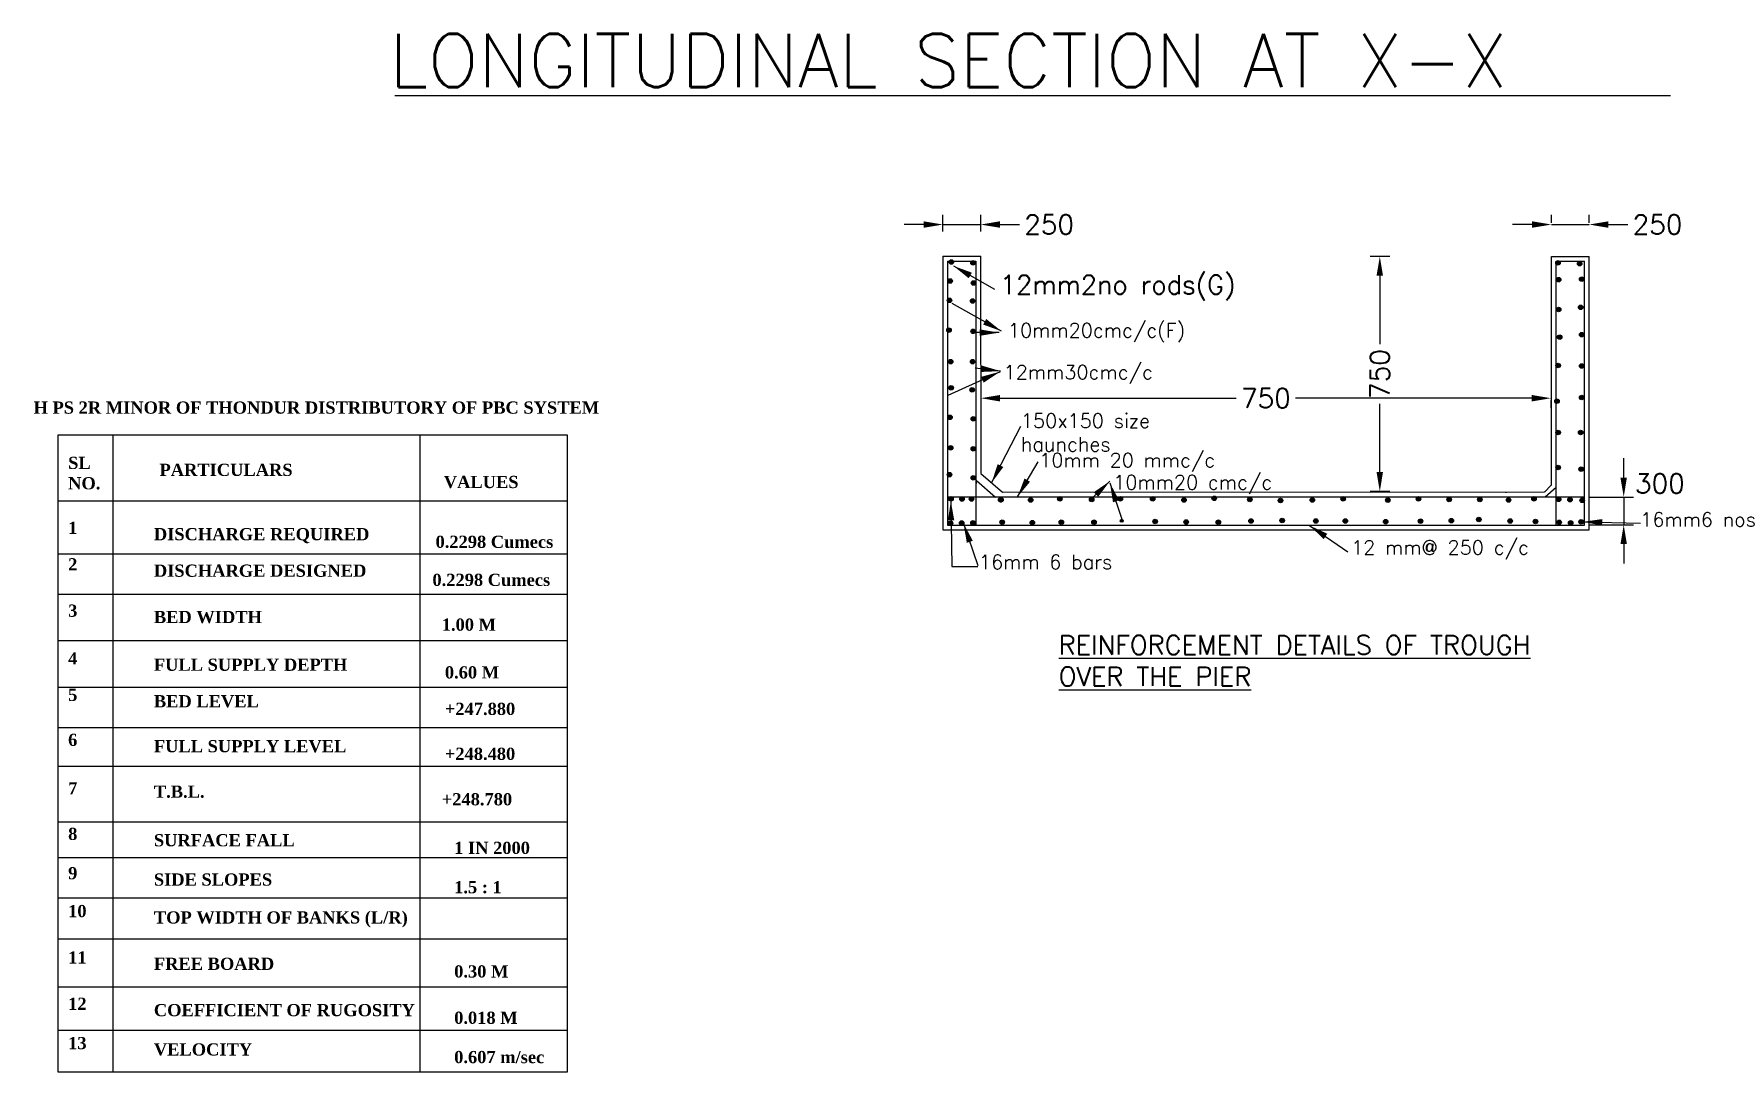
# Model space of a CAD drawing. Header units: inches. Extents: x 52682 to 53462, y 80994 to 81489.
# Drawn here: x 52935.1 to 53153.9, y 81143.7 to 81277.8 of the extents above; entities that cross this region are included whole.
import ezdxf

# ---------------------------------------------------------------- set-up
doc = ezdxf.new("R2010")
doc.units = ezdxf.units.IN
doc.header["$MEASUREMENT"] = 0
doc.layers.add('K', color=7, linetype='Continuous')
doc.styles.get("Standard").update_dxf_attribs({"font": 'romans.shx'})
doc.dimstyles.new('ISO-25', dxfattribs={"dimtxt": 2.5, "dimasz": 2.5, "dimexe": 1.25, "dimexo": 0.625, "dimtad": 1, "dimtxsty": 'Standard', "dimcen": 2.5, "dimadec": 0, "dimazin": 0, "dimtfac": 1, "dimtmove": 0, "dimatfit": 3, "dimfxl": 1, "dimarcsym": 0})

# ---------------------------------------------------------------- blocks, each defined once
blk = doc.blocks.new('*D314')
at = {"color": 0, "lineweight": -2, "transparency": 16777216}
for p, q in [((53052.49, 81252.23), (53052.49, 81254.4)), ((53057.37, 81252.23), (53057.37, 81254.4)), ((53049.99, 81253.15), (53047.49, 81253.15)), ((53052.49, 81253.15), (53057.37, 81253.15)), ((53059.87, 81253.15), (53062.37, 81253.15))]:
    blk.add_line(p, q, dxfattribs=at)
at = {"color": 0, "transparency": 16777216}
for points in [[(53049.99, 81253.57), (53049.99, 81252.73), (53052.49, 81253.15)], [(53059.87, 81253.57), (53059.87, 81252.73), (53057.37, 81253.15)]]:
    blk.add_solid(points, dxfattribs=at)
at = {"color": 0, "transparency": 16777216, "insert": (53066.21, 81253.15), "char_height": 2.5, "attachment_point": 5}
blk.add_mtext('250', dxfattribs=at)
blk = doc.blocks.new('*D315')
at = {"color": 0, "lineweight": -2, "transparency": 16777216}
for p, q in [((53131.05, 81253.39), (53131.05, 81254.4)), ((53135.92, 81253.39), (53135.92, 81254.4)), ((53128.55, 81253.15), (53126.05, 81253.15)), ((53131.05, 81253.15), (53135.92, 81253.15)), ((53138.42, 81253.15), (53140.92, 81253.15))]:
    blk.add_line(p, q, dxfattribs=at)
at = {"color": 0, "transparency": 16777216}
for points in [[(53128.55, 81253.57), (53128.55, 81252.73), (53131.05, 81253.15)], [(53138.42, 81253.57), (53138.42, 81252.73), (53135.92, 81253.15)]]:
    blk.add_solid(points, dxfattribs=at)
at = {"color": 0, "transparency": 16777216, "insert": (53144.76, 81253.15), "char_height": 2.5, "attachment_point": 5}
blk.add_mtext('250', dxfattribs=at)
blk = doc.blocks.new('*D316')
at = {"color": 0, "lineweight": -2, "transparency": 16777216}
for p, q in [((53057.38, 81230.44), (53057.38, 81229.48)), ((53059.88, 81230.73), (53090.35, 81230.73)), ((53128.49, 81230.73), (53098.02, 81230.73)), ((53130.99, 81230.44), (53130.99, 81229.48))]:
    blk.add_line(p, q, dxfattribs=at)
at = {"color": 0, "transparency": 16777216}
for points in [[(53059.88, 81231.15), (53059.88, 81230.31), (53057.38, 81230.73)], [(53128.49, 81231.15), (53128.49, 81230.31), (53130.99, 81230.73)]]:
    blk.add_solid(points, dxfattribs=at)
at = {"color": 0, "transparency": 16777216, "insert": (53094.19, 81230.73), "char_height": 2.5, "attachment_point": 5}
blk.add_mtext('750', dxfattribs=at)
blk = doc.blocks.new('*D317')
at = {"color": 0, "lineweight": -2, "transparency": 16777216}
for p, q in [((53110.18, 81249.04), (53107.65, 81249.04)), ((53108.9, 81246.54), (53108.9, 81237.7)), ((53108.9, 81221.19), (53108.9, 81230.02)), ((53110.18, 81218.69), (53107.65, 81218.69))]:
    blk.add_line(p, q, dxfattribs=at)
at = {"color": 0, "transparency": 16777216}
for points in [[(53108.48, 81246.54), (53109.31, 81246.54), (53108.9, 81249.04)], [(53108.48, 81221.19), (53109.31, 81221.19), (53108.9, 81218.69)]]:
    blk.add_solid(points, dxfattribs=at)
at = {"color": 0, "transparency": 16777216, "insert": (53108.9, 81233.86), "char_height": 2.5, "attachment_point": 5, "rotation": 90}
blk.add_mtext('750', dxfattribs=at)
blk = doc.blocks.new('*D318')
at = {"color": 0, "lineweight": -2, "transparency": 16777216}
for p, q in [((53140.39, 81220.47), (53140.39, 81222.97)), ((53135.92, 81217.97), (53141.64, 81217.97)), ((53140.39, 81217.97), (53140.39, 81214.39)), ((53135.87, 81214.39), (53141.64, 81214.39)), ((53140.39, 81211.89), (53140.39, 81209.39))]:
    blk.add_line(p, q, dxfattribs=at)
at = {"color": 0, "transparency": 16777216}
for points in [[(53139.97, 81220.47), (53140.8, 81220.47), (53140.39, 81217.97)], [(53139.97, 81211.89), (53140.8, 81211.89), (53140.39, 81214.39)]]:
    blk.add_solid(points, dxfattribs=at)
at = {"color": 0, "transparency": 16777216, "insert": (53145.06, 81219.71), "char_height": 2.5, "attachment_point": 5}
blk.add_mtext('300', dxfattribs=at)

msp = doc.modelspace()

# ---------------------------------------------------------------- hatches: boundary and pattern name
h = msp.add_hatch(color=256)
edge = h.paths.add_edge_path()
edge.add_arc((53053.579, 81248.309), 0.291, 0, 360)
h = msp.add_hatch(color=256)
edge = h.paths.add_edge_path()
edge.add_arc((53056.374, 81248.202), 0.291, 0, 360)
h = msp.add_hatch(color=256)
edge = h.paths.add_edge_path()
edge.add_arc((53131.912, 81248.202), 0.291, 0, 360)
h = msp.add_hatch(color=256)
edge = h.paths.add_edge_path()
edge.add_arc((53134.707, 81248.095), 0.291, 0, 360)
h = msp.add_hatch(color=256)
edge = h.paths.add_edge_path()
edge.add_arc((53053.431, 81245.866), 0.291, 0, 360)
h = msp.add_hatch(color=256)
edge = h.paths.add_edge_path()
edge.add_arc((53056.442, 81245.606), 0.291, 0, 360)
h = msp.add_hatch(color=256)
edge = h.paths.add_edge_path()
edge.add_arc((53131.986, 81246.034), 0.291, 0, 360)
h = msp.add_hatch(color=256)
edge = h.paths.add_edge_path()
edge.add_arc((53134.961, 81246.102), 0.291, 0, 360)
h = msp.add_hatch(color=256)
edge = h.paths.add_edge_path()
edge.add_arc((53053.347, 81243.356), 0.291, 0, 360)
h = msp.add_hatch(color=256)
edge = h.paths.add_edge_path()
edge.add_arc((53056.323, 81243.288), 0.291, 0, 360)
h = msp.add_hatch(color=256)
edge = h.paths.add_edge_path()
edge.add_arc((53131.986, 81242.183), 0.291, 0, 360)
h = msp.add_hatch(color=256)
edge = h.paths.add_edge_path()
edge.add_arc((53134.826, 81242.453), 0.291, 0, 360)
h = msp.add_hatch(color=256)
edge = h.paths.add_edge_path()
edge.add_arc((53053.28, 81239.504), 0.291, 0, 360)
h = msp.add_hatch(color=256)
edge = h.paths.add_edge_path()
edge.add_arc((53056.39, 81239.369), 0.291, 0, 360)
h = msp.add_hatch(color=256)
edge = h.paths.add_edge_path()
edge.add_arc((53132.121, 81238.602), 0.291, 0, 360)
h = msp.add_hatch(color=256)
edge = h.paths.add_edge_path()
edge.add_arc((53134.961, 81238.939), 0.291, 0, 360)
h = msp.add_hatch(color=256)
edge = h.paths.add_edge_path()
edge.add_arc((53053.483, 81235.45), 0.291, 0, 360)
h = msp.add_hatch(color=256)
edge = h.paths.add_edge_path()
edge.add_arc((53056.323, 81235.45), 0.291, 0, 360)
h = msp.add_hatch(color=256)
edge = h.paths.add_edge_path()
edge.add_arc((53131.918, 81234.953), 0.291, 0, 360)
h = msp.add_hatch(color=256)
edge = h.paths.add_edge_path()
edge.add_arc((53134.961, 81234.885), 0.291, 0, 360)
h = msp.add_hatch(color=256)
edge = h.paths.add_edge_path()
edge.add_arc((53053.552, 81232.073), 0.291, 0, 360)
h = msp.add_hatch(color=256)
edge = h.paths.add_edge_path()
edge.add_arc((53056.274, 81231.801), 0.291, 0, 360)
h = msp.add_hatch(color=256)
edge = h.paths.add_edge_path()
edge.add_arc((53131.783, 81230.358), 0.291, 0, 360)
h = msp.add_hatch(color=256)
edge = h.paths.add_edge_path()
edge.add_arc((53134.961, 81230.831), 0.291, 0, 360)
h = msp.add_hatch(color=256)
edge = h.paths.add_edge_path()
edge.add_arc((53053.416, 81228.265), 0.291, 0, 360)
h = msp.add_hatch(color=256)
edge = h.paths.add_edge_path()
edge.add_arc((53056.41, 81228.061), 0.291, 0, 360)
h = msp.add_hatch(color=256)
edge = h.paths.add_edge_path()
edge.add_arc((53131.918, 81226.304), 0.291, 0, 360)
h = msp.add_hatch(color=256)
edge = h.paths.add_edge_path()
edge.add_arc((53134.826, 81226.304), 0.291, 0, 360)
h = msp.add_hatch(color=256)
edge = h.paths.add_edge_path()
edge.add_arc((53053.484, 81224.321), 0.291, 0, 360)
h = msp.add_hatch(color=256)
edge = h.paths.add_edge_path()
edge.add_arc((53056.41, 81224.185), 0.291, 0, 360)
h = msp.add_hatch(color=256)
edge = h.paths.add_edge_path()
edge.add_arc((53053.348, 81220.853), 0.291, 0, 360)
h = msp.add_hatch(color=256)
edge = h.paths.add_edge_path()
edge.add_arc((53131.918, 81221.777), 0.291, 0, 360)
h = msp.add_hatch(color=256)
edge = h.paths.add_edge_path()
edge.add_arc((53134.894, 81221.574), 0.291, 0, 360)
h = msp.add_hatch(color=256)
edge = h.paths.add_edge_path()
edge.add_arc((53056.41, 81220.445), 0.291, 0, 360)
h = msp.add_hatch(color=256)
edge = h.paths.add_edge_path()
edge.add_arc((53053.543, 81217.746), 0.291, 0, 360)
h = msp.add_hatch(color=256)
edge = h.paths.add_edge_path()
edge.add_arc((53054.955, 81217.712), 0.291, 0, 360)
h = msp.add_hatch(color=256)
edge = h.paths.add_edge_path()
edge.add_arc((53056.189, 81217.722), 0.291, 0, 360)
h = msp.add_hatch(color=256)
edge = h.paths.add_edge_path()
edge.add_arc((53059.942, 81217.614), 0.291, 0, 360)
h = msp.add_hatch(color=256)
edge = h.paths.add_edge_path()
edge.add_arc((53059.945, 81217.614), 0.291, 0, 360)
h = msp.add_hatch(color=256)
edge = h.paths.add_edge_path()
edge.add_arc((53059.945, 81217.614), 0.291, 0, 360)
h = msp.add_hatch(color=256)
edge = h.paths.add_edge_path()
edge.add_arc((53059.948, 81217.614), 0.291, 0, 360)
h = msp.add_hatch(color=256)
edge = h.paths.add_edge_path()
edge.add_arc((53059.948, 81217.614), 0.291, 0, 360)
h = msp.add_hatch(color=256)
edge = h.paths.add_edge_path()
edge.add_arc((53059.948, 81217.614), 0.291, 0, 360)
h = msp.add_hatch(color=256)
edge = h.paths.add_edge_path()
edge.add_arc((53059.951, 81217.614), 0.291, 0, 360)
h = msp.add_hatch(color=256)
edge = h.paths.add_edge_path()
edge.add_arc((53059.951, 81217.614), 0.291, 0, 360)
h = msp.add_hatch(color=256)
edge = h.paths.add_edge_path()
edge.add_arc((53059.951, 81217.614), 0.291, 0, 360)
h = msp.add_hatch(color=256)
edge = h.paths.add_edge_path()
edge.add_arc((53059.951, 81217.614), 0.291, 0, 360)
h = msp.add_hatch(color=256)
edge = h.paths.add_edge_path()
edge.add_arc((53059.954, 81217.614), 0.291, 0, 360)
h = msp.add_hatch(color=256)
edge = h.paths.add_edge_path()
edge.add_arc((53059.954, 81217.614), 0.291, 0, 360)
h = msp.add_hatch(color=256)
edge = h.paths.add_edge_path()
edge.add_arc((53059.954, 81217.614), 0.291, 0, 360)
h = msp.add_hatch(color=256)
edge = h.paths.add_edge_path()
edge.add_arc((53059.954, 81217.614), 0.291, 0, 360)
h = msp.add_hatch(color=256)
edge = h.paths.add_edge_path()
edge.add_arc((53059.954, 81217.614), 0.291, 0, 360)
h = msp.add_hatch(color=256)
edge = h.paths.add_edge_path()
edge.add_arc((53059.957, 81217.614), 0.291, 0, 360)
h = msp.add_hatch(color=256)
edge = h.paths.add_edge_path()
edge.add_arc((53059.957, 81217.614), 0.291, 0, 360)
h = msp.add_hatch(color=256)
edge = h.paths.add_edge_path()
edge.add_arc((53059.957, 81217.614), 0.291, 0, 360)
h = msp.add_hatch(color=256)
edge = h.paths.add_edge_path()
edge.add_arc((53059.957, 81217.614), 0.291, 0, 360)
h = msp.add_hatch(color=256)
edge = h.paths.add_edge_path()
edge.add_arc((53059.957, 81217.614), 0.291, 0, 360)
h = msp.add_hatch(color=256)
edge = h.paths.add_edge_path()
edge.add_arc((53059.957, 81217.614), 0.291, 0, 360)
h = msp.add_hatch(color=256)
edge = h.paths.add_edge_path()
edge.add_arc((53059.96, 81217.614), 0.291, 0, 360)
h = msp.add_hatch(color=256)
edge = h.paths.add_edge_path()
edge.add_arc((53059.96, 81217.614), 0.291, 0, 360)
h = msp.add_hatch(color=256)
edge = h.paths.add_edge_path()
edge.add_arc((53059.96, 81217.614), 0.291, 0, 360)
h = msp.add_hatch(color=256)
edge = h.paths.add_edge_path()
edge.add_arc((53059.96, 81217.614), 0.291, 0, 360)
h = msp.add_hatch(color=256)
edge = h.paths.add_edge_path()
edge.add_arc((53059.96, 81217.614), 0.291, 0, 360)
h = msp.add_hatch(color=256)
edge = h.paths.add_edge_path()
edge.add_arc((53059.96, 81217.614), 0.291, 0, 360)
h = msp.add_hatch(color=256)
edge = h.paths.add_edge_path()
edge.add_arc((53059.96, 81217.614), 0.291, 0, 360)
h = msp.add_hatch(color=256)
edge = h.paths.add_edge_path()
edge.add_arc((53059.963, 81217.614), 0.291, 0, 360)
h = msp.add_hatch(color=256)
edge = h.paths.add_edge_path()
edge.add_arc((53059.963, 81217.614), 0.291, 0, 360)
h = msp.add_hatch(color=256)
edge = h.paths.add_edge_path()
edge.add_arc((53059.963, 81217.614), 0.291, 0, 360)
h = msp.add_hatch(color=256)
edge = h.paths.add_edge_path()
edge.add_arc((53059.963, 81217.614), 0.291, 0, 360)
h = msp.add_hatch(color=256)
edge = h.paths.add_edge_path()
edge.add_arc((53059.963, 81217.614), 0.291, 0, 360)
h = msp.add_hatch(color=256)
edge = h.paths.add_edge_path()
edge.add_arc((53059.963, 81217.614), 0.291, 0, 360)
h = msp.add_hatch(color=256)
edge = h.paths.add_edge_path()
edge.add_arc((53059.963, 81217.614), 0.291, 0, 360)
h = msp.add_hatch(color=256)
edge = h.paths.add_edge_path()
edge.add_arc((53059.963, 81217.614), 0.291, 0, 360)
h = msp.add_hatch(color=256)
edge = h.paths.add_edge_path()
edge.add_arc((53059.967, 81217.614), 0.291, 0, 360)
h = msp.add_hatch(color=256)
edge = h.paths.add_edge_path()
edge.add_arc((53059.967, 81217.614), 0.291, 0, 360)
h = msp.add_hatch(color=256)
edge = h.paths.add_edge_path()
edge.add_arc((53059.967, 81217.614), 0.291, 0, 360)
h = msp.add_hatch(color=256)
edge = h.paths.add_edge_path()
edge.add_arc((53059.967, 81217.614), 0.291, 0, 360)
h = msp.add_hatch(color=256)
edge = h.paths.add_edge_path()
edge.add_arc((53059.967, 81217.614), 0.291, 0, 360)
h = msp.add_hatch(color=256)
edge = h.paths.add_edge_path()
edge.add_arc((53059.967, 81217.614), 0.291, 0, 360)
h = msp.add_hatch(color=256)
edge = h.paths.add_edge_path()
edge.add_arc((53059.967, 81217.614), 0.291, 0, 360)
h = msp.add_hatch(color=256)
edge = h.paths.add_edge_path()
edge.add_arc((53059.967, 81217.614), 0.291, 0, 360)
h = msp.add_hatch(color=256)
edge = h.paths.add_edge_path()
edge.add_arc((53059.967, 81217.614), 0.291, 0, 360)
h = msp.add_hatch(color=256)
edge = h.paths.add_edge_path()
edge.add_arc((53059.97, 81217.614), 0.291, 0, 360)
h = msp.add_hatch(color=256)
edge = h.paths.add_edge_path()
edge.add_arc((53059.97, 81217.614), 0.291, 0, 360)
h = msp.add_hatch(color=256)
edge = h.paths.add_edge_path()
edge.add_arc((53059.97, 81217.614), 0.291, 0, 360)
h = msp.add_hatch(color=256)
edge = h.paths.add_edge_path()
edge.add_arc((53059.97, 81217.614), 0.291, 0, 360)
h = msp.add_hatch(color=256)
edge = h.paths.add_edge_path()
edge.add_arc((53059.97, 81217.614), 0.291, 0, 360)
h = msp.add_hatch(color=256)
edge = h.paths.add_edge_path()
edge.add_arc((53059.97, 81217.614), 0.291, 0, 360)
h = msp.add_hatch(color=256)
edge = h.paths.add_edge_path()
edge.add_arc((53059.97, 81217.614), 0.291, 0, 360)
h = msp.add_hatch(color=256)
edge = h.paths.add_edge_path()
edge.add_arc((53059.97, 81217.614), 0.291, 0, 360)
h = msp.add_hatch(color=256)
edge = h.paths.add_edge_path()
edge.add_arc((53059.97, 81217.614), 0.291, 0, 360)
h = msp.add_hatch(color=256)
edge = h.paths.add_edge_path()
edge.add_arc((53059.97, 81217.614), 0.291, 0, 360)
h = msp.add_hatch(color=256)
edge = h.paths.add_edge_path()
edge.add_arc((53059.973, 81217.614), 0.291, 0, 360)
h = msp.add_hatch(color=256)
edge = h.paths.add_edge_path()
edge.add_arc((53059.973, 81217.614), 0.291, 0, 360)
h = msp.add_hatch(color=256)
edge = h.paths.add_edge_path()
edge.add_arc((53059.973, 81217.614), 0.291, 0, 360)
h = msp.add_hatch(color=256)
edge = h.paths.add_edge_path()
edge.add_arc((53059.973, 81217.614), 0.291, 0, 360)
h = msp.add_hatch(color=256)
edge = h.paths.add_edge_path()
edge.add_arc((53059.973, 81217.614), 0.291, 0, 360)
h = msp.add_hatch(color=256)
edge = h.paths.add_edge_path()
edge.add_arc((53059.973, 81217.614), 0.291, 0, 360)
h = msp.add_hatch(color=256)
edge = h.paths.add_edge_path()
edge.add_arc((53059.973, 81217.614), 0.291, 0, 360)
h = msp.add_hatch(color=256)
edge = h.paths.add_edge_path()
edge.add_arc((53059.973, 81217.614), 0.291, 0, 360)
h = msp.add_hatch(color=256)
edge = h.paths.add_edge_path()
edge.add_arc((53059.973, 81217.614), 0.291, 0, 360)
h = msp.add_hatch(color=256)
edge = h.paths.add_edge_path()
edge.add_arc((53059.976, 81217.614), 0.291, 0, 360)
h = msp.add_hatch(color=256)
edge = h.paths.add_edge_path()
edge.add_arc((53059.976, 81217.614), 0.291, 0, 360)
h = msp.add_hatch(color=256)
edge = h.paths.add_edge_path()
edge.add_arc((53059.976, 81217.614), 0.291, 0, 360)
h = msp.add_hatch(color=256)
edge = h.paths.add_edge_path()
edge.add_arc((53059.976, 81217.614), 0.291, 0, 360)
h = msp.add_hatch(color=256)
edge = h.paths.add_edge_path()
edge.add_arc((53059.976, 81217.614), 0.291, 0, 360)
h = msp.add_hatch(color=256)
edge = h.paths.add_edge_path()
edge.add_arc((53059.976, 81217.614), 0.291, 0, 360)
h = msp.add_hatch(color=256)
edge = h.paths.add_edge_path()
edge.add_arc((53059.976, 81217.614), 0.291, 0, 360)
h = msp.add_hatch(color=256)
edge = h.paths.add_edge_path()
edge.add_arc((53059.976, 81217.614), 0.291, 0, 360)
h = msp.add_hatch(color=256)
edge = h.paths.add_edge_path()
edge.add_arc((53059.979, 81217.614), 0.291, 0, 360)
h = msp.add_hatch(color=256)
edge = h.paths.add_edge_path()
edge.add_arc((53059.979, 81217.614), 0.291, 0, 360)
h = msp.add_hatch(color=256)
edge = h.paths.add_edge_path()
edge.add_arc((53059.979, 81217.614), 0.291, 0, 360)
h = msp.add_hatch(color=256)
edge = h.paths.add_edge_path()
edge.add_arc((53059.979, 81217.614), 0.291, 0, 360)
h = msp.add_hatch(color=256)
edge = h.paths.add_edge_path()
edge.add_arc((53059.979, 81217.614), 0.291, 0, 360)
h = msp.add_hatch(color=256)
edge = h.paths.add_edge_path()
edge.add_arc((53059.979, 81217.614), 0.291, 0, 360)
h = msp.add_hatch(color=256)
edge = h.paths.add_edge_path()
edge.add_arc((53059.979, 81217.614), 0.291, 0, 360)
h = msp.add_hatch(color=256)
edge = h.paths.add_edge_path()
edge.add_arc((53059.982, 81217.614), 0.291, 0, 360)
h = msp.add_hatch(color=256)
edge = h.paths.add_edge_path()
edge.add_arc((53059.982, 81217.614), 0.291, 0, 360)
h = msp.add_hatch(color=256)
edge = h.paths.add_edge_path()
edge.add_arc((53059.982, 81217.614), 0.291, 0, 360)
h = msp.add_hatch(color=256)
edge = h.paths.add_edge_path()
edge.add_arc((53059.982, 81217.614), 0.291, 0, 360)
h = msp.add_hatch(color=256)
edge = h.paths.add_edge_path()
edge.add_arc((53059.982, 81217.614), 0.291, 0, 360)
h = msp.add_hatch(color=256)
edge = h.paths.add_edge_path()
edge.add_arc((53059.982, 81217.614), 0.291, 0, 360)
h = msp.add_hatch(color=256)
edge = h.paths.add_edge_path()
edge.add_arc((53059.985, 81217.614), 0.291, 0, 360)
h = msp.add_hatch(color=256)
edge = h.paths.add_edge_path()
edge.add_arc((53059.985, 81217.614), 0.291, 0, 360)
h = msp.add_hatch(color=256)
edge = h.paths.add_edge_path()
edge.add_arc((53059.985, 81217.614), 0.291, 0, 360)
h = msp.add_hatch(color=256)
edge = h.paths.add_edge_path()
edge.add_arc((53059.985, 81217.614), 0.291, 0, 360)
h = msp.add_hatch(color=256)
edge = h.paths.add_edge_path()
edge.add_arc((53059.985, 81217.614), 0.291, 0, 360)
h = msp.add_hatch(color=256)
edge = h.paths.add_edge_path()
edge.add_arc((53059.988, 81217.614), 0.291, 0, 360)
h = msp.add_hatch(color=256)
edge = h.paths.add_edge_path()
edge.add_arc((53059.988, 81217.614), 0.291, 0, 360)
h = msp.add_hatch(color=256)
edge = h.paths.add_edge_path()
edge.add_arc((53059.988, 81217.614), 0.291, 0, 360)
h = msp.add_hatch(color=256)
edge = h.paths.add_edge_path()
edge.add_arc((53059.988, 81217.614), 0.291, 0, 360)
h = msp.add_hatch(color=256)
edge = h.paths.add_edge_path()
edge.add_arc((53059.991, 81217.614), 0.291, 0, 360)
h = msp.add_hatch(color=256)
edge = h.paths.add_edge_path()
edge.add_arc((53059.991, 81217.614), 0.291, 0, 360)
h = msp.add_hatch(color=256)
edge = h.paths.add_edge_path()
edge.add_arc((53059.991, 81217.614), 0.291, 0, 360)
h = msp.add_hatch(color=256)
edge = h.paths.add_edge_path()
edge.add_arc((53059.994, 81217.614), 0.291, 0, 360)
h = msp.add_hatch(color=256)
edge = h.paths.add_edge_path()
edge.add_arc((53059.994, 81217.614), 0.291, 0, 360)
h = msp.add_hatch(color=256)
edge = h.paths.add_edge_path()
edge.add_arc((53059.997, 81217.614), 0.291, 0, 360)
h = msp.add_hatch(color=256)
edge = h.paths.add_edge_path()
edge.add_arc((53063.827, 81217.595), 0.291, 0, 360)
h = msp.add_hatch(color=256)
edge = h.paths.add_edge_path()
edge.add_arc((53067.593, 81217.731), 0.291, 0, 360)
h = msp.add_hatch(color=256)
edge = h.paths.add_edge_path()
edge.add_arc((53071.702, 81217.663), 0.291, 0, 360)
h = msp.add_hatch(color=256)
edge = h.paths.add_edge_path()
edge.add_arc((53075.4, 81217.731), 0.291, 0, 360)
h = msp.add_hatch(color=256)
edge = h.paths.add_edge_path()
edge.add_arc((53079.577, 81217.731), 0.291, 0, 360)
h = msp.add_hatch(color=256)
edge = h.paths.add_edge_path()
edge.add_arc((53083.617, 81217.595), 0.291, 0, 360)
h = msp.add_hatch(color=256)
edge = h.paths.add_edge_path()
edge.add_arc((53087.521, 81217.8), 0.291, 0, 360)
h = msp.add_hatch(color=256)
edge = h.paths.add_edge_path()
edge.add_arc((53092.109, 81217.663), 0.291, 0, 360)
h = msp.add_hatch(color=256)
edge = h.paths.add_edge_path()
edge.add_arc((53096.081, 81217.526), 0.291, 0, 360)
h = msp.add_hatch(color=256)
edge = h.paths.add_edge_path()
edge.add_arc((53100.189, 81217.595), 0.291, 0, 360)
h = msp.add_hatch(color=256)
edge = h.paths.add_edge_path()
edge.add_arc((53104.161, 81217.731), 0.291, 0, 360)
h = msp.add_hatch(color=256)
edge = h.paths.add_edge_path()
edge.add_arc((53109.931, 81217.573), 0.291, 0, 360)
h = msp.add_hatch(color=256)
edge = h.paths.add_edge_path()
edge.add_arc((53113.885, 81217.732), 0.291, 0, 360)
h = msp.add_hatch(color=256)
edge = h.paths.add_edge_path()
edge.add_arc((53117.851, 81217.661), 0.291, 0, 360)
h = msp.add_hatch(color=256)
edge = h.paths.add_edge_path()
edge.add_arc((53121.816, 81217.661), 0.291, 0, 360)
h = msp.add_hatch(color=256)
edge = h.paths.add_edge_path()
edge.add_arc((53125.526, 81217.595), 0.291, 0, 360)
h = msp.add_hatch(color=256)
edge = h.paths.add_edge_path()
edge.add_arc((53128.813, 81217.731), 0.291, 0, 360)
h = msp.add_hatch(color=256)
edge = h.paths.add_edge_path()
edge.add_arc((53131.991, 81217.676), 0.291, 0, 360)
h = msp.add_hatch(color=256)
edge = h.paths.add_edge_path()
edge.add_arc((53133.459, 81217.624), 0.291, 0, 360)
h = msp.add_hatch(color=256)
edge = h.paths.add_edge_path()
edge.add_arc((53135.025, 81217.547), 0.291, 0, 360)
h = msp.add_hatch(color=256)
edge = h.paths.add_edge_path()
edge.add_arc((53053.478, 81214.585), 0.291, 0, 360)
h = msp.add_hatch(color=256)
edge = h.paths.add_edge_path()
edge.add_arc((53054.922, 81214.623), 0.291, 0, 360)
h = msp.add_hatch(color=256)
edge = h.paths.add_edge_path()
edge.add_arc((53056.383, 81214.65), 0.291, 0, 360)
h = msp.add_hatch(color=256)
edge = h.paths.add_edge_path()
edge.add_arc((53060.153, 81214.734), 0.291, 0, 360)
h = msp.add_hatch(color=256)
edge = h.paths.add_edge_path()
edge.add_arc((53064.032, 81214.666), 0.291, 0, 360)
h = msp.add_hatch(color=256)
edge = h.paths.add_edge_path()
edge.add_arc((53067.775, 81214.734), 0.291, 0, 360)
h = msp.add_hatch(color=256)
edge = h.paths.add_edge_path()
edge.add_arc((53071.994, 81214.734), 0.291, 0, 360)
h = msp.add_hatch(color=256)
edge = h.paths.add_edge_path()
edge.add_arc((53075.582, 81214.908), 0.189, 0, 360)
h = msp.add_hatch(color=256)
edge = h.paths.add_edge_path()
edge.add_arc((53079.887, 81214.802), 0.291, 0, 360)
h = msp.add_hatch(color=256)
edge = h.paths.add_edge_path()
edge.add_arc((53083.9, 81214.739), 0.291, 0, 360)
h = msp.add_hatch(color=256)
edge = h.paths.add_edge_path()
edge.add_arc((53088.053, 81214.734), 0.291, 0, 360)
h = msp.add_hatch(color=256)
edge = h.paths.add_edge_path()
edge.add_arc((53092.272, 81214.87), 0.291, 0, 360)
h = msp.add_hatch(color=256)
edge = h.paths.add_edge_path()
edge.add_arc((53096.287, 81214.938), 0.291, 0, 360)
h = msp.add_hatch(color=256)
edge = h.paths.add_edge_path()
edge.add_arc((53100.642, 81214.87), 0.291, 0, 360)
h = msp.add_hatch(color=256)
edge = h.paths.add_edge_path()
edge.add_arc((53104.453, 81214.87), 0.291, 0, 360)
h = msp.add_hatch(color=256)
edge = h.paths.add_edge_path()
edge.add_arc((53109.647, 81214.792), 0.291, 0, 360)
h = msp.add_hatch(color=256)
edge = h.paths.add_edge_path()
edge.add_arc((53114.159, 81214.863), 0.291, 0, 360)
h = msp.add_hatch(color=256)
edge = h.paths.add_edge_path()
edge.add_arc((53118.124, 81214.928), 0.291, 0, 360)
h = msp.add_hatch(color=256)
edge = h.paths.add_edge_path()
edge.add_arc((53121.679, 81215.065), 0.291, 0, 360)
h = msp.add_hatch(color=256)
edge = h.paths.add_edge_path()
edge.add_arc((53125.728, 81214.87), 0.291, 0, 360)
h = msp.add_hatch(color=256)
edge = h.paths.add_edge_path()
edge.add_arc((53128.994, 81214.802), 0.291, 0, 360)
h = msp.add_hatch(color=256)
edge = h.paths.add_edge_path()
edge.add_arc((53132.056, 81214.709), 0.291, 0, 360)
h = msp.add_hatch(color=256)
edge = h.paths.add_edge_path()
edge.add_arc((53133.538, 81214.645), 0.291, 0, 360)
h = msp.add_hatch(color=256)
edge = h.paths.add_edge_path()
edge.add_arc((53134.896, 81214.774), 0.291, 0, 360)

# ---------------------------------------------------------------- linework, layer by layer
for p, q in [((52981.719, 81269.816), (53146.434, 81269.816)), ((53052.494, 81249.051), (53057.369, 81249.056)), ((53052.494, 81249.051), (53052.494, 81213.739)), ((53053.103, 81248.427), (53053.103, 81214.334)), ((53053.103, 81248.427), (53053.103, 81214.334)), ((53053.103, 81248.427), (53053.103, 81214.334)), ((53053.103, 81248.427), (53056.759, 81248.427)), ((53056.759, 81248.427), (53056.759, 81214.334)), ((53057.342, 81249.052), (53057.369, 81220.992)), ((53131.054, 81219.469), (53131.048, 81249.037)), ((53131.048, 81249.037), (53135.923, 81249.037)), ((53131.657, 81214.334), (53131.657, 81248.427)), ((53131.657, 81248.427), (53135.314, 81248.427)), ((53135.314, 81214.334), (53135.314, 81248.427)), ((53135.314, 81248.427), (53135.314, 81248.427)), ((53135.314, 81248.427), (53135.314, 81248.427)), ((53135.93, 81213.725), (53135.923, 81249.037)), ((53057.373, 81221.025), (53060.186, 81218.597)), ((53056.738, 81219.913), (53056.738, 81219.719)), ((53056.738, 81219.719), (53056.835, 81219.719)), ((53056.835, 81219.719), (53056.835, 81220.108)), ((53056.835, 81220.108), (53059.269, 81217.968)), ((53130.148, 81218.617), (53131.004, 81219.502)), ((53130.267, 81217.993), (53131.661, 81219.248)), ((53053.103, 81217.99), (53135.314, 81217.99)), ((53059.269, 81217.968), (53059.074, 81217.968)), ((53060.167, 81218.6), (53130.126, 81218.624)), ((53125.128, 81218.61), (53125.243, 81218.61)), ((53052.494, 81213.739), (53135.93, 81213.725)), ((53053.103, 81214.334), (53135.314, 81214.334))]:
    msp.add_line(p, q)
for centre, radius in [((53053.579, 81248.309), 0.291), ((53056.374, 81248.202), 0.291), ((53131.912, 81248.202), 0.291), ((53134.707, 81248.095), 0.291), ((53053.431, 81245.866), 0.291), ((53056.442, 81245.606), 0.291), ((53131.986, 81246.034), 0.291), ((53134.961, 81246.102), 0.291), ((53053.347, 81243.356), 0.291), ((53056.323, 81243.288), 0.291), ((53131.986, 81242.183), 0.291), ((53134.826, 81242.453), 0.291), ((53053.28, 81239.504), 0.291), ((53056.39, 81239.369), 0.291), ((53132.121, 81238.602), 0.291), ((53134.961, 81238.939), 0.291), ((53053.483, 81235.45), 0.291), ((53056.323, 81235.45), 0.291), ((53131.918, 81234.953), 0.291), ((53134.961, 81234.885), 0.291), ((53053.552, 81232.073), 0.291), ((53056.274, 81231.801), 0.291), ((53131.783, 81230.358), 0.291), ((53134.961, 81230.831), 0.291), ((53053.416, 81228.265), 0.291), ((53056.41, 81228.061), 0.291), ((53131.918, 81226.304), 0.291), ((53134.826, 81226.304), 0.291), ((53053.484, 81224.321), 0.291), ((53056.41, 81224.185), 0.291), ((53053.348, 81220.853), 0.291), ((53131.918, 81221.777), 0.291), ((53134.894, 81221.574), 0.291), ((53056.41, 81220.445), 0.291), ((53053.543, 81217.746), 0.291), ((53054.955, 81217.712), 0.291), ((53056.189, 81217.722), 0.291), ((53059.942, 81217.614), 0.291), ((53059.945, 81217.614), 0.291), ((53059.945, 81217.614), 0.291), ((53059.948, 81217.614), 0.291), ((53059.948, 81217.614), 0.291), ((53059.948, 81217.614), 0.291), ((53059.951, 81217.614), 0.291), ((53059.951, 81217.614), 0.291), ((53059.951, 81217.614), 0.291), ((53059.951, 81217.614), 0.291), ((53059.954, 81217.614), 0.291), ((53059.954, 81217.614), 0.291), ((53059.954, 81217.614), 0.291), ((53059.954, 81217.614), 0.291), ((53059.954, 81217.614), 0.291), ((53059.957, 81217.614), 0.291), ((53059.957, 81217.614), 0.291), ((53059.957, 81217.614), 0.291), ((53059.957, 81217.614), 0.291), ((53059.957, 81217.614), 0.291), ((53059.957, 81217.614), 0.291), ((53059.96, 81217.614), 0.291), ((53059.96, 81217.614), 0.291), ((53059.96, 81217.614), 0.291), ((53059.96, 81217.614), 0.291), ((53059.96, 81217.614), 0.291), ((53059.96, 81217.614), 0.291), ((53059.96, 81217.614), 0.291), ((53059.963, 81217.614), 0.291), ((53059.963, 81217.614), 0.291), ((53059.963, 81217.614), 0.291), ((53059.963, 81217.614), 0.291), ((53059.963, 81217.614), 0.291), ((53059.963, 81217.614), 0.291), ((53059.963, 81217.614), 0.291), ((53059.963, 81217.614), 0.291), ((53059.967, 81217.614), 0.291), ((53059.967, 81217.614), 0.291), ((53059.967, 81217.614), 0.291), ((53059.967, 81217.614), 0.291), ((53059.967, 81217.614), 0.291), ((53059.967, 81217.614), 0.291), ((53059.967, 81217.614), 0.291), ((53059.967, 81217.614), 0.291), ((53059.967, 81217.614), 0.291), ((53059.97, 81217.614), 0.291), ((53059.97, 81217.614), 0.291), ((53059.97, 81217.614), 0.291), ((53059.97, 81217.614), 0.291), ((53059.97, 81217.614), 0.291), ((53059.97, 81217.614), 0.291), ((53059.97, 81217.614), 0.291), ((53059.97, 81217.614), 0.291), ((53059.97, 81217.614), 0.291), ((53059.97, 81217.614), 0.291), ((53059.973, 81217.614), 0.291), ((53059.973, 81217.614), 0.291), ((53059.973, 81217.614), 0.291), ((53059.973, 81217.614), 0.291), ((53059.973, 81217.614), 0.291), ((53059.973, 81217.614), 0.291), ((53059.973, 81217.614), 0.291), ((53059.973, 81217.614), 0.291), ((53059.973, 81217.614), 0.291), ((53059.976, 81217.614), 0.291), ((53059.976, 81217.614), 0.291), ((53059.976, 81217.614), 0.291), ((53059.976, 81217.614), 0.291), ((53059.976, 81217.614), 0.291), ((53059.976, 81217.614), 0.291), ((53059.976, 81217.614), 0.291), ((53059.976, 81217.614), 0.291), ((53059.979, 81217.614), 0.291), ((53059.979, 81217.614), 0.291), ((53059.979, 81217.614), 0.291), ((53059.979, 81217.614), 0.291), ((53059.979, 81217.614), 0.291), ((53059.979, 81217.614), 0.291), ((53059.979, 81217.614), 0.291), ((53059.982, 81217.614), 0.291), ((53059.982, 81217.614), 0.291), ((53059.982, 81217.614), 0.291), ((53059.982, 81217.614), 0.291), ((53059.982, 81217.614), 0.291), ((53059.982, 81217.614), 0.291), ((53059.985, 81217.614), 0.291), ((53059.985, 81217.614), 0.291), ((53059.985, 81217.614), 0.291), ((53059.985, 81217.614), 0.291), ((53059.985, 81217.614), 0.291), ((53059.988, 81217.614), 0.291), ((53059.988, 81217.614), 0.291), ((53059.988, 81217.614), 0.291), ((53059.988, 81217.614), 0.291), ((53059.991, 81217.614), 0.291), ((53059.991, 81217.614), 0.291), ((53059.991, 81217.614), 0.291), ((53059.994, 81217.614), 0.291), ((53059.994, 81217.614), 0.291), ((53059.997, 81217.614), 0.291), ((53063.827, 81217.595), 0.291), ((53067.593, 81217.731), 0.291), ((53071.702, 81217.663), 0.291), ((53075.4, 81217.731), 0.291), ((53079.577, 81217.731), 0.291), ((53083.617, 81217.595), 0.291), ((53087.521, 81217.8), 0.291), ((53092.109, 81217.663), 0.291), ((53096.081, 81217.526), 0.291), ((53100.189, 81217.595), 0.291), ((53104.161, 81217.731), 0.291), ((53109.931, 81217.573), 0.291), ((53113.885, 81217.732), 0.291), ((53117.851, 81217.661), 0.291), ((53121.816, 81217.661), 0.291), ((53125.526, 81217.595), 0.291), ((53128.813, 81217.731), 0.291), ((53131.991, 81217.676), 0.291), ((53133.459, 81217.624), 0.291), ((53135.025, 81217.547), 0.291), ((53053.478, 81214.585), 0.291), ((53054.922, 81214.623), 0.291), ((53056.383, 81214.65), 0.291), ((53060.153, 81214.734), 0.291), ((53064.032, 81214.666), 0.291), ((53067.775, 81214.734), 0.291), ((53071.994, 81214.734), 0.291), ((53075.582, 81214.908), 0.189), ((53079.887, 81214.802), 0.291), ((53083.9, 81214.739), 0.291), ((53088.053, 81214.734), 0.291), ((53092.272, 81214.87), 0.291), ((53096.287, 81214.938), 0.291), ((53100.642, 81214.87), 0.291), ((53104.453, 81214.87), 0.291), ((53109.647, 81214.792), 0.291), ((53114.159, 81214.863), 0.291), ((53118.124, 81214.928), 0.291), ((53121.679, 81215.065), 0.291), ((53125.728, 81214.87), 0.291), ((53128.994, 81214.802), 0.291), ((53132.056, 81214.709), 0.291), ((53133.538, 81214.645), 0.291), ((53134.896, 81214.774), 0.291)]:
    msp.add_circle(centre, radius)
at = {"layer": 'K'}
for p, q in [((52945.3, 81226.019), (52945.3, 81143.728)), ((52984.939, 81226.019), (52984.939, 81143.728)), ((52938.263, 81217.459), (53003.975, 81217.459)), ((52938.263, 81210.654), (53003.975, 81210.654)), ((52938.263, 81205.451), (53003.975, 81205.451)), ((52938.263, 81199.447), (53003.975, 81199.447)), ((52938.263, 81193.443), (53003.975, 81193.443)), ((52938.263, 81188.239), (53003.975, 81188.239)), ((52938.263, 81183.236), (53003.975, 81183.236)), ((52938.263, 81176.031), (53003.975, 81176.031)), ((52938.263, 81171.428), (53003.975, 81171.428)), ((52938.263, 81166.224), (53003.975, 81166.224)), ((52938.263, 81160.955), (53003.975, 81160.955)), ((52938.263, 81154.751), (53003.975, 81154.751)), ((52938.263, 81149.147), (53003.975, 81149.147))]:
    msp.add_line(p, q, dxfattribs=at)
msp.add_lwpolyline([(52938.263, 81226.019), (53003.975, 81226.019), (53003.975, 81143.728), (52938.263, 81143.728)], close=True, dxfattribs=at)

# ---------------------------------------------------------------- texts
msp.add_text('LONGITUDINAL SECTION AT X-X', height=6.875).set_placement((52981.015, 81270.888))
at = {"attachment_point": 1}
for s, insert, char_height, width in [('12mm2no rods(G)', (53059.855, 81246.606), 2.4375, 34.2394), ('10mm20cmc/c(F)', (53060.881, 81240.405), 1.82812, 23.68236), ('12mm30cmc/c', (53060.325, 81235.015), 1.82812, 23.68236), ('150x150 size haunches', (53062.549, 81228.74), 1.82812, 23.68236), ('10mm 20 mmc/c', (53064.92, 81223.649), 1.82812, 30.62131), ('10mm20 cmc/c', (53074.478, 81220.785), 1.82812, 23.68236), ('16mm6 nos', (53142.514, 81215.993), 1.8281, 29.44893), ('12 mm@ 250 c/c', (53105.187, 81212.359), 1.82812, 23.68236), ('16mm 6 bars ', (53057.136, 81210.502), 1.82812, 29.44893), ('{\\LREINFORCEMENT DETAILS OF TROUGH OVER THE PIER}', (53067.437, 81200.088), 2.4375, 69.29336)]:
    msp.add_mtext(s, dxfattribs=dict(at, insert=insert, char_height=char_height, width=width))
at = {"layer": 'K', "linetype": 'Continuous', "char_height": 1.575, "width": 450.16508, "attachment_point": 1}
for s, insert in [('{\\fTimes New Roman|b1|i0|c0|p18;H PS 2R MINOR OF THONDUR DISTRIBUTORY OF PBC SYSTEM}', (52935.087, 81230.307)), ('{\\fTimes New Roman|b1|i0|c0|p18;SL\\PNO.}', (52939.55, 81223.167)), ('{\\fTimes New Roman|b1|i0|c0|p18;PARTICULARS}', (52951.345, 81222.268)), ('{\\fTimes New Roman|b1|i0|c0|p18;VALUES}', (52988.048, 81220.702)), ('{\\fTimes New Roman|b1|i0|c0|p18;1}', (52939.55, 81214.786)), ('{\\fTimes New Roman|b1|i0|c0|p18;DISCHARGE REQUIRED}', (52950.619, 81213.966)), ('{\\fTimes New Roman|b1|i0|c0|p18;0.2298 Cumecs}', (52986.986, 81212.98)), ('{\\fTimes New Roman|b1|i0|c0|p18;2}', (52939.55, 81210.073)), ('{\\fTimes New Roman|b1|i0|c0|p18;DISCHARGE DESIGNED}', (52950.619, 81209.253)), ('{\\fTimes New Roman|b1|i0|c0|p18;0.2298 Cumecs}', (52986.585, 81208.068)), ('{\\fTimes New Roman|b1|i0|c0|p18;3}', (52939.55, 81204.092)), ('{\\fTimes New Roman|b1|i0|c0|p18;BED WIDTH}', (52950.619, 81203.272)), ('{\\fTimes New Roman|b1|i0|c0|p18;1.00 M}', (52987.788, 81202.286)), ('{\\fTimes New Roman|b1|i0|c0|p18;4}', (52939.55, 81197.929)), ('{\\fTimes New Roman|b1|i0|c0|p18;FULL SUPPLY DEPTH}', (52950.619, 81197.109)), ('{\\fTimes New Roman|b1|i0|c0|p18;0.60 M}', (52988.189, 81196.123)), ('{\\fTimes New Roman|b1|i0|c0|p18;5}', (52939.55, 81193.216)), ('{\\fTimes New Roman|b1|i0|c0|p18;BED LEVEL}', (52950.619, 81192.396)), ('{\\fTimes New Roman|b1|i0|c0|p18;+247.880}', (52988.189, 81191.411)), ('{\\fTimes New Roman|b1|i0|c0|p18;6}', (52939.55, 81187.416)), ('{\\fTimes New Roman|b1|i0|c0|p18;FULL SUPPLY LEVEL}', (52950.619, 81186.596)), ('{\\fTimes New Roman|b1|i0|c0|p18;+248.480}', (52988.189, 81185.61)), ('{\\fTimes New Roman|b1|i0|c0|p18;7}', (52939.55, 81181.148)), ('{\\fTimes New Roman|b1|i0|c0|p18;T.B.L.}', (52950.619, 81180.728)), ('{\\fTimes New Roman|b1|i0|c0|p18;+248.780}', (52987.788, 81179.742)), ('{\\fTimes New Roman|b1|i0|c0|p18;8}', (52939.55, 81175.272)), ('{\\fTimes New Roman|b1|i0|c0|p18;SURFACE FALL}', (52950.619, 81174.452)), ('{\\fTimes New Roman|b1|i0|c0|p18;1 IN 2000}', (52989.391, 81173.466)), ('{\\fTimes New Roman|b1|i0|c0|p18;9}', (52939.55, 81170.197)), ('{\\fTimes New Roman|b1|i0|c0|p18;SIDE SLOPES}', (52950.619, 81169.377)), ('{\\fTimes New Roman|b1|i0|c0|p18;1.5 : 1}', (52989.391, 81168.391)), ('{\\fTimes New Roman|b1|i0|c0|p18;10}', (52939.55, 81165.303)), ('{\\fTimes New Roman|b1|i0|c0|p18;TOP WIDTH OF BANKS (L/R)}', (52950.619, 81164.483)), ('{\\fTimes New Roman|b1|i0|c0|p18;11}', (52939.55, 81159.321)), ('{\\fTimes New Roman|b1|i0|c0|p18;FREE BOARD}', (52950.619, 81158.501)), ('{\\fTimes New Roman|b1|i0|c0|p18;0.30 M}', (52989.391, 81157.515)), ('{\\fTimes New Roman|b1|i0|c0|p18;12}', (52939.55, 81153.34)), ('{\\fTimes New Roman|b1|i0|c0|p18;COEFFICIENT OF RUGOSITY}', (52950.619, 81152.52)), ('{\\fTimes New Roman|b1|i0|c0|p18;0.018 M}', (52989.391, 81151.534)), ('{\\fTimes New Roman|b1|i0|c0|p18;13}', (52939.55, 81148.264)), ('{\\fTimes New Roman|b1|i0|c0|p18;VELOCITY}', (52950.619, 81147.444)), ('{\\fTimes New Roman|b1|i0|c0|p18;0.607 m/sec}', (52989.391, 81146.459))]:
    msp.add_mtext(s, dxfattribs=dict(at, insert=insert))

# ---------------------------------------------------------------- dimensions: what is measured, and where the dimension line sits
for base, p1, p2, text, picture, middle in [((53057.369, 81253.149), (53052.494, 81251.602), (53057.369, 81251.602), '250', '*D314', (53066.208, 81253.149)), ((53135.922, 81253.149), (53131.047, 81252.762), (53135.922, 81252.762), '250', '*D315', (53144.761, 81253.149)), ((53130.989, 81230.729), (53057.381, 81231.06), (53130.989, 81231.06), '750', '*D316', (53094.185, 81230.729))]:
    dim = msp.add_linear_dim(base=base, p1=p1, p2=p2, text=text, dimstyle='ISO-25', override={"dimtad": 0, "dimtoh": 1})
    dim.commit()
    dim.dimension.update_dxf_attribs({"geometry": picture, "text_midpoint": middle})
dim = msp.add_linear_dim(base=(53108.897, 81249.037), p1=(53110.809, 81218.689), p2=(53110.809, 81249.037), angle=90, text='750', dimstyle='ISO-25', override={"dimtad": 0, "dimtoh": 1})
dim.commit()
dim.dimension.update_dxf_attribs({"geometry": '*D317', "text_midpoint": (53108.897, 81233.863)})
dim = msp.add_linear_dim(base=(53140.388, 81214.388), p1=(53135.292, 81217.97), p2=(53135.245, 81214.388), angle=90, text='300', dimstyle='ISO-25', override={"dimtad": 0, "dimtoh": 1, "dimtmove": 2})
dim.commit()
dim.dimension.update_dxf_attribs({"geometry": '*D318', "text_midpoint": (53145.059, 81219.715), "dimtype": 160})

# ---------------------------------------------------------------- leaders
for points, override in [([(53053.848, 81247.806), (53059.168, 81244.805)], {"dimgap": 100, "dimtad": 0}), ([(53060.061, 81239.369), (53053.704, 81242.966)], {"dimgap": 100, "dimtad": 0}), ([(53059.756, 81239.197), (53056.59, 81239.197)], {"dimgap": 100, "dimtad": 0}), ([(53059.866, 81234.145), (53053.122, 81231.096)], {"dimgap": 100, "dimtad": 0}), ([(53059.946, 81234.225), (53056.654, 81234.626)], {"dimgap": 100, "dimtad": 0}), ([(53058.779, 81219.811), (53062.549, 81227.136)], {"dimgap": 0.625, "dimtad": 0, "dimtoh": 1}), ([(53062.123, 81217.993), (53064.769, 81222.526)], {"dimgap": 0.625, "dimtad": 0, "dimtoh": 1}), ([(53074.052, 81220.025), (53071.949, 81218.002)], {"dimgap": 100, "dimtad": 0}), ([(53074.052, 81219.792), (53075.61, 81215.122)], {"dimgap": 100, "dimtad": 0}), ([(53053.512, 81217.452), (53053.632, 81209), (53057.016, 81209)], {"dimgap": 0.625, "dimtad": 0, "dimtoh": 1}), ([(53055.154, 81214.554), (53057.016, 81209.12)], {"dimgap": 0.625, "dimtad": 0, "dimtoh": 1}), ([(53135.113, 81214.769), (53142.571, 81214.593)], {"dimgap": 100, "dimtad": 0}), ([(53099.823, 81214.297), (53104.778, 81210.916)], {"dimgap": 0.625, "dimtad": 0, "dimtoh": 1})]:
    msp.add_leader(points, dimstyle='ISO-25', override=override)

doc.saveas('drawing.dxf')
